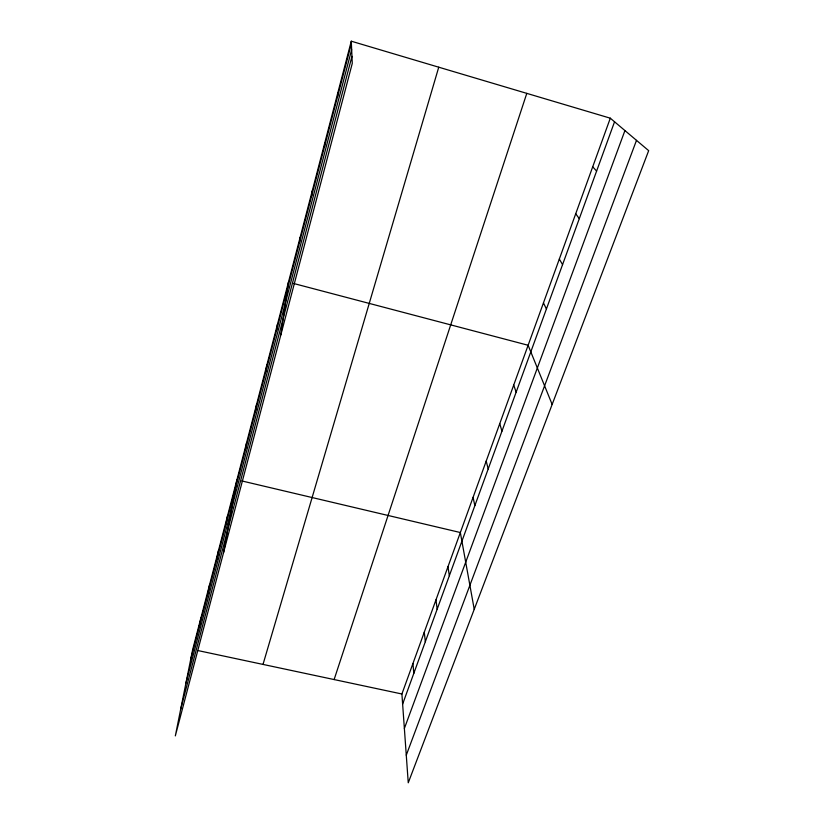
<?xml version="1.0" encoding="UTF-8"?>
<svg xmlns="http://www.w3.org/2000/svg" width="824" height="824" viewBox="0 0 824 824"><rect width="100%" height="100%" fill="white"/><g stroke="black" fill="none" stroke-linecap="round" stroke-linejoin="round"><path stroke-width="1.24" d="M337.686 96.14L337.799 92.906M324.481 146.734L324.8 142.748M311.75 195.504L312.265 190.849M299.473 242.565L300.163 237.281M280.829 334.904L288.462 282.127M276.493 330.64L277.492 324.223M265.73 371.882L266.863 364.981M255.306 411.815L256.573 404.45M245.212 450.491L246.603 442.704M223.562 552.574L236.931 479.784M225.951 524.311L227.558 515.752M216.743 559.558L218.453 550.659M207.823 593.764L209.626 584.546M199.15 626.982L201.046 617.464M351.281 41.2L192.703 649.446L175.327 735.894L352.27 63.407L351.281 41.2L610.306 118.193L648.673 150.658L408.251 782.8L401.906 693.993L610.306 118.193M190.735 659.241L351.385 43.641M185.967 682.942L351.652 49.636M180.744 708.959L351.951 56.331M263.01 664.422L438.749 67.197M334.122 679.563L526.793 93.37M402.627 704.087L614.549 121.787M404.368 728.478L624.932 130.563M406.273 755.186L636.499 140.348M197.575 650.486L401.906 693.993M241.813 480.938L460.338 532.531L474.233 609.307M293.385 283.425L528.122 345.266L552.152 404.44M592.714 166.808L596.607 171.104M575.729 213.746L579.282 218.679M559.321 259.076L562.565 264.617M543.459 302.892L546.415 308.99M513.712 385.076L516.154 392.162M499.746 423.649L501.95 431.179M486.212 461.059L488.189 468.98M473.079 497.336L474.851 505.637M447.968 566.716L449.348 575.698M435.958 599.903L437.163 609.194M424.288 632.163L425.318 641.731M412.937 663.505L413.813 673.352"/></g></svg>
